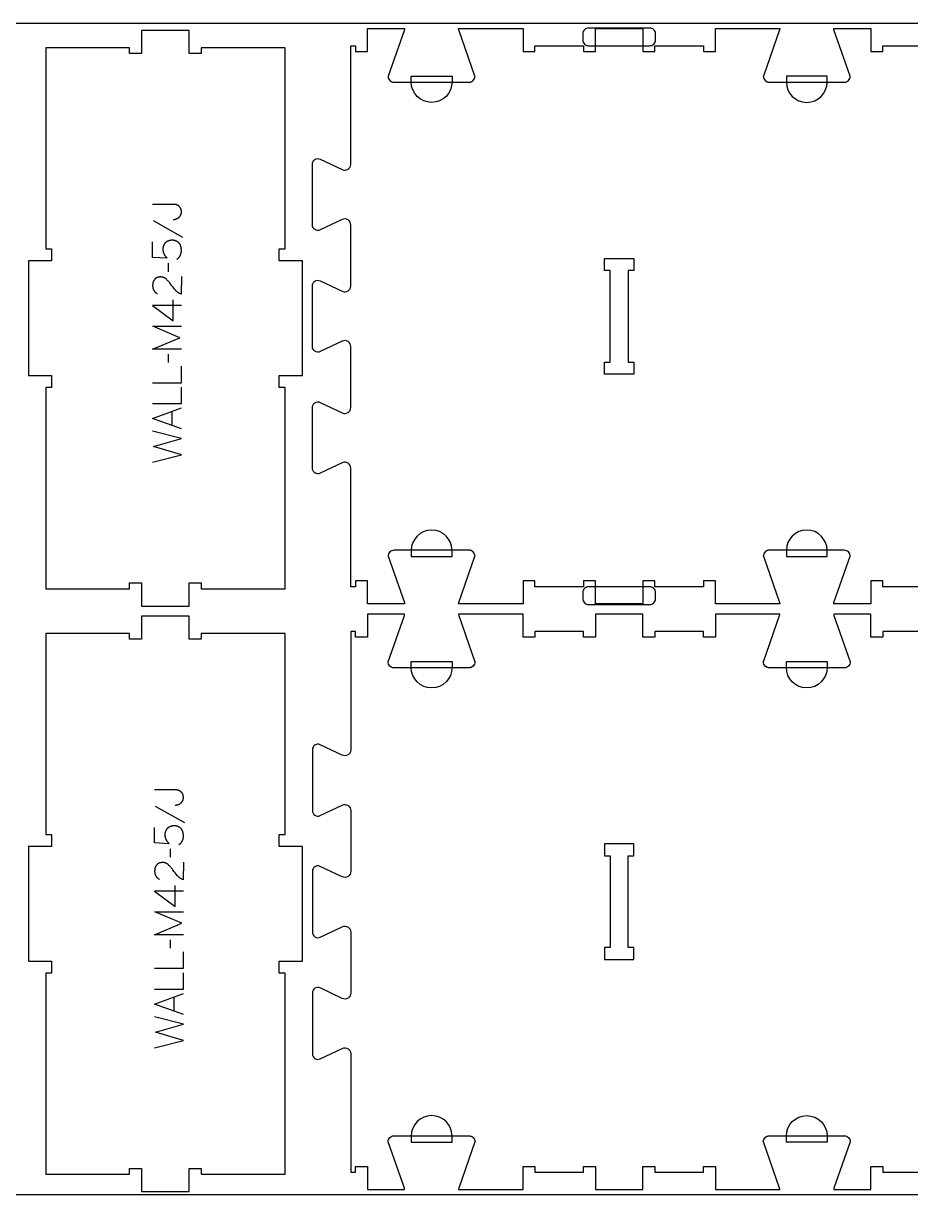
# Model space of a CAD drawing. Extents: x -7518 to -4335, y -27186 to -19593.
# Drawn here: x -6851 to -5926, y -22837 to -21617 of the extents above; entities that cross this region are included whole.
import ezdxf

# ---------------------------------------------------------------- set-up
doc = ezdxf.new("R2010")
doc.units = 0
for name, color, linetype in [('0_SHEET_SPRUCEPLY_2440X122', 1, 'CONTINUOUS'), ('1_ANYTOOL_1MMDEEP_LABELS_S', 2, 'CONTINUOUS'), ('3_ANYTOOL_CUTTHROUGH_INSID', 4, 'CONTINUOUS'), ('4_ANYTOOL_CUTTHROUGH_OUTSI', 5, 'CONTINUOUS'), ('5_ANYTOOL_HALF_MILL_9MM_IN', 3, 'CONTINUOUS')]:
    doc.layers.add(name, color=color, linetype=linetype)

msp = doc.modelspace()

# ---------------------------------------------------------------- linework, layer by layer
at = {"layer": '0_SHEET_SPRUCEPLY_2440X122'}
msp.add_lwpolyline([(-7146.3, -21616.7), (-7146.3, -22836.7), (-4706.3, -22836.7), (-4706.3, -21616.7)], close=True, dxfattribs=at)
at = {"layer": '1_ANYTOOL_1MMDEEP_LABELS_S'}
for points in [[(-6694.9, -21820.9), (-6694.7, -21820.9), (-6694.5, -21820.9), (-6694.2, -21820.9), (-6694, -21820.9), (-6693.8, -21820.9), (-6693.6, -21820.8), (-6693.4, -21820.8), (-6693.2, -21820.8), (-6693, -21820.7), (-6692.9, -21820.7), (-6692.7, -21820.7), (-6692.5, -21820.6), (-6692.3, -21820.6), (-6692.1, -21820.5), (-6691.9, -21820.4), (-6691.7, -21820.4), (-6691.5, -21820.3), (-6691.4, -21820.2), (-6691.2, -21820.1), (-6691, -21820.1), (-6690.8, -21820), (-6690.6, -21819.9), (-6690.5, -21819.8), (-6690.3, -21819.7), (-6690.1, -21819.6), (-6689.9, -21819.5), (-6689.8, -21819.3), (-6689.6, -21819.2), (-6689.4, -21819.1), (-6689.3, -21819), (-6689.1, -21818.8), (-6689, -21818.7), (-6688.8, -21818.6), (-6688.6, -21818.4), (-6688.5, -21818.3), (-6688.4, -21818.1), (-6688.2, -21818), (-6688.1, -21817.8), (-6688, -21817.7), (-6687.8, -21817.5), (-6687.7, -21817.4), (-6687.6, -21817.2), (-6687.5, -21817), (-6687.4, -21816.9), (-6687.3, -21816.7), (-6687.2, -21816.5), (-6687.1, -21816.3), (-6687, -21816.2), (-6686.9, -21816), (-6686.9, -21815.8), (-6686.8, -21815.6), (-6686.7, -21815.4), (-6686.7, -21815.2), (-6686.6, -21815), (-6686.6, -21814.8), (-6686.5, -21814.6), (-6686.5, -21814.4), (-6686.5, -21814.2), (-6686.4, -21814), (-6686.4, -21813.8), (-6686.4, -21813.6), (-6686.4, -21813.3), (-6686.4, -21813.1), (-6686.4, -21812.9), (-6686.4, -21812.7), (-6686.4, -21812.5), (-6686.4, -21812.3), (-6686.4, -21812.1), (-6686.4, -21811.9), (-6686.5, -21811.7), (-6686.5, -21811.5), (-6686.5, -21811.3), (-6686.6, -21811.1), (-6686.6, -21810.9), (-6686.7, -21810.7), (-6686.7, -21810.5), (-6686.8, -21810.3), (-6686.8, -21810.1), (-6686.9, -21810), (-6687, -21809.8), (-6687, -21809.6), (-6687.1, -21809.5), (-6687.2, -21809.3), (-6687.3, -21809.1), (-6687.4, -21809), (-6687.5, -21808.8), (-6687.6, -21808.6), (-6687.7, -21808.5), (-6687.8, -21808.3), (-6687.9, -21808.2), (-6688.1, -21808), (-6688.2, -21807.9), (-6688.3, -21807.7), (-6688.5, -21807.6), (-6688.6, -21807.5), (-6688.7, -21807.3), (-6688.9, -21807.2), (-6689, -21807.1), (-6689.2, -21806.9), (-6689.3, -21806.8), (-6689.5, -21806.7), (-6689.7, -21806.6), (-6689.8, -21806.5), (-6690, -21806.4), (-6690.1, -21806.3), (-6690.3, -21806.2), (-6690.5, -21806.1), (-6690.7, -21806), (-6690.8, -21805.9), (-6691, -21805.9), (-6691.2, -21805.8), (-6691.4, -21805.7), (-6691.5, -21805.7), (-6691.7, -21805.6), (-6691.9, -21805.5), (-6692.1, -21805.5), (-6692.3, -21805.4), (-6692.5, -21805.4), (-6692.7, -21805.4), (-6692.9, -21805.3), (-6693.1, -21805.3), (-6693.2, -21805.3), (-6693.5, -21805.2), (-6693.7, -21805.2), (-6693.9, -21805.2), (-6694.1, -21805.2), (-6694.3, -21805.2), (-6694.5, -21805.2), (-6716.4, -21805.2)], [(-6715.9, -21822), (-6685.1, -21839.2)], [(-6691.1, -21862.4), (-6690.8, -21862.2), (-6690.6, -21861.9), (-6690.3, -21861.7), (-6690, -21861.5), (-6689.8, -21861.3), (-6689.5, -21861), (-6689.3, -21860.8), (-6689.1, -21860.6), (-6688.8, -21860.3), (-6688.6, -21860.1), (-6688.4, -21859.8), (-6688.2, -21859.6), (-6688.1, -21859.3), (-6687.9, -21859), (-6687.7, -21858.7), (-6687.6, -21858.5), (-6687.4, -21858.2), (-6687.3, -21857.9), (-6687.2, -21857.6), (-6687.1, -21857.3), (-6686.9, -21857), (-6686.8, -21856.7), (-6686.8, -21856.4), (-6686.7, -21856.1), (-6686.6, -21855.8), (-6686.6, -21855.4), (-6686.5, -21855.1), (-6686.5, -21854.8), (-6686.4, -21854.4), (-6686.4, -21854.1), (-6686.4, -21853.8), (-6686.4, -21853.4), (-6686.4, -21853), (-6686.4, -21852.6), (-6686.4, -21852.2), (-6686.4, -21851.8), (-6686.5, -21851.4), (-6686.5, -21851), (-6686.6, -21850.6), (-6686.6, -21850.3), (-6686.7, -21849.9), (-6686.8, -21849.6), (-6686.9, -21849.2), (-6687, -21848.9), (-6687.1, -21848.5), (-6687.2, -21848.2), (-6687.3, -21847.9), (-6687.4, -21847.6), (-6687.5, -21847.4), (-6687.6, -21847.2), (-6687.6, -21847.1), (-6687.7, -21846.9), (-6687.8, -21846.8), (-6687.9, -21846.6), (-6688, -21846.5), (-6688.1, -21846.4), (-6688.2, -21846.2), (-6688.3, -21846.1), (-6688.4, -21845.9), (-6688.5, -21845.8), (-6688.6, -21845.7), (-6688.8, -21845.5), (-6688.9, -21845.4), (-6689, -21845.3), (-6689.2, -21845.2), (-6689.3, -21845), (-6689.4, -21844.9), (-6689.6, -21844.8), (-6689.7, -21844.7), (-6689.9, -21844.6), (-6690.1, -21844.4), (-6690.2, -21844.3), (-6690.4, -21844.2), (-6690.6, -21844.1), (-6690.7, -21844), (-6690.9, -21843.9), (-6691.3, -21843.7), (-6691.7, -21843.5), (-6691.9, -21843.4), (-6692.2, -21843.3), (-6692.4, -21843.2), (-6692.7, -21843.1), (-6692.9, -21843), (-6693.2, -21842.9), (-6693.4, -21842.9), (-6693.6, -21842.8), (-6693.9, -21842.7), (-6694.1, -21842.7), (-6694.4, -21842.7), (-6694.6, -21842.6), (-6694.8, -21842.6), (-6695.1, -21842.6), (-6695.3, -21842.6), (-6695.6, -21842.6), (-6695.8, -21842.6), (-6696.1, -21842.6), (-6696.3, -21842.6), (-6696.6, -21842.6), (-6696.9, -21842.6), (-6697.1, -21842.6), (-6697.4, -21842.7), (-6697.6, -21842.7), (-6697.9, -21842.8), (-6698.1, -21842.8), (-6698.3, -21842.8), (-6698.6, -21842.9), (-6698.8, -21843), (-6699, -21843), (-6699.3, -21843.1), (-6699.5, -21843.2), (-6699.7, -21843.2), (-6699.9, -21843.3), (-6700.2, -21843.4), (-6700.4, -21843.5), (-6700.6, -21843.6), (-6700.8, -21843.7), (-6701, -21843.8), (-6701.2, -21843.9), (-6701.4, -21844), (-6701.6, -21844.1), (-6701.8, -21844.3), (-6702, -21844.4), (-6702.2, -21844.5), (-6702.4, -21844.7), (-6702.6, -21844.8), (-6702.8, -21845), (-6702.9, -21845.1), (-6703.1, -21845.3), (-6703.3, -21845.4), (-6703.4, -21845.6), (-6703.6, -21845.8), (-6703.7, -21845.9), (-6703.9, -21846.1), (-6704, -21846.3), (-6704.2, -21846.5), (-6704.3, -21846.7), (-6704.4, -21846.9), (-6704.5, -21847.1), (-6704.6, -21847.3), (-6704.7, -21847.5), (-6704.8, -21847.7), (-6704.9, -21847.9), (-6705, -21848.1), (-6705.1, -21848.3), (-6705.2, -21848.6), (-6705.3, -21848.8), (-6705.3, -21849), (-6705.4, -21849.3), (-6705.4, -21849.5), (-6705.5, -21849.8), (-6705.5, -21850), (-6705.6, -21850.3), (-6705.6, -21850.5), (-6705.6, -21850.8), (-6705.6, -21851.1), (-6705.7, -21851.3), (-6705.7, -21851.6), (-6705.7, -21851.9), (-6705.7, -21852.3), (-6705.7, -21852.6), (-6705.6, -21852.9), (-6705.6, -21853.3), (-6705.6, -21853.6), (-6705.5, -21853.9), (-6705.5, -21854.3), (-6705.4, -21854.6), (-6705.3, -21854.9), (-6705.2, -21855.2), (-6705.1, -21855.5), (-6705, -21855.8), (-6704.9, -21856.1), (-6704.8, -21856.4), (-6704.7, -21856.6), (-6704.5, -21856.9), (-6704.4, -21857.2), (-6704.2, -21857.5), (-6704.1, -21857.7), (-6703.9, -21858), (-6703.7, -21858.3), (-6703.6, -21858.5), (-6703.4, -21858.8), (-6703.2, -21859.1), (-6703, -21859.3), (-6702.8, -21859.6), (-6702.5, -21859.9), (-6702.3, -21860.1), (-6701.8, -21860.6), (-6701.3, -21861.2), (-6716.4, -21860.4), (-6716.4, -21844.2)], [(-6700.3, -21866.6), (-6700.2, -21875.4)], [(-6686.4, -21880.4), (-6686.5, -21898.7), (-6686.9, -21898.5), (-6687.1, -21898.4), (-6687.4, -21898.4), (-6687.6, -21898.3), (-6687.8, -21898.2), (-6688, -21898.1), (-6688.2, -21898), (-6688.4, -21897.9), (-6688.7, -21897.8), (-6688.9, -21897.7), (-6689.1, -21897.6), (-6689.3, -21897.5), (-6689.5, -21897.3), (-6689.7, -21897.2), (-6689.8, -21897.1), (-6690, -21897), (-6690.2, -21896.8), (-6690.4, -21896.7), (-6690.6, -21896.6), (-6690.8, -21896.4), (-6691, -21896.3), (-6691.1, -21896.1), (-6691.3, -21896), (-6691.5, -21895.8), (-6691.7, -21895.6), (-6691.8, -21895.5), (-6692, -21895.3), (-6692.1, -21895.1), (-6692.3, -21895), (-6692.6, -21894.6), (-6693.8, -21893.1), (-6695, -21891.6), (-6696.2, -21890.1), (-6697.3, -21888.6), (-6697.9, -21887.9), (-6698.4, -21887.1), (-6699, -21886.4), (-6699.6, -21885.7), (-6700.2, -21885.1), (-6700.8, -21884.4), (-6701.4, -21883.8), (-6702, -21883.2), (-6702.2, -21883), (-6702.3, -21882.9), (-6702.5, -21882.8), (-6702.7, -21882.6), (-6702.8, -21882.5), (-6703, -21882.4), (-6703.2, -21882.3), (-6703.3, -21882.2), (-6703.5, -21882), (-6703.7, -21881.9), (-6703.9, -21881.8), (-6704.1, -21881.8), (-6704.2, -21881.7), (-6704.4, -21881.6), (-6704.6, -21881.5), (-6704.8, -21881.4), (-6705, -21881.3), (-6705.2, -21881.3), (-6705.4, -21881.2), (-6705.6, -21881.2), (-6705.8, -21881.1), (-6706, -21881.1), (-6706.2, -21881), (-6706.4, -21881), (-6706.6, -21880.9), (-6706.8, -21880.9), (-6707, -21880.9), (-6707.3, -21880.9), (-6707.5, -21880.9), (-6707.7, -21880.8), (-6707.9, -21880.8), (-6708.2, -21880.8), (-6708.4, -21880.8), (-6708.7, -21880.8), (-6708.9, -21880.9), (-6709.1, -21880.9), (-6709.4, -21880.9), (-6709.6, -21880.9), (-6709.8, -21881), (-6710, -21881), (-6710.3, -21881), (-6710.5, -21881.1), (-6710.7, -21881.1), (-6710.9, -21881.2), (-6711.1, -21881.2), (-6711.3, -21881.3), (-6711.5, -21881.4), (-6711.7, -21881.5), (-6711.9, -21881.5), (-6712.1, -21881.6), (-6712.3, -21881.7), (-6712.4, -21881.8), (-6712.6, -21881.9), (-6712.8, -21882), (-6712.9, -21882.1), (-6713.1, -21882.3), (-6713.3, -21882.4), (-6713.4, -21882.5), (-6713.6, -21882.6), (-6713.7, -21882.8), (-6713.9, -21882.9), (-6714, -21883.1), (-6714.2, -21883.2), (-6714.3, -21883.4), (-6714.4, -21883.5), (-6714.5, -21883.7), (-6714.7, -21883.8), (-6714.8, -21884), (-6714.9, -21884.2), (-6715, -21884.4), (-6715.1, -21884.5), (-6715.2, -21884.7), (-6715.3, -21884.9), (-6715.4, -21885.1), (-6715.5, -21885.3), (-6715.6, -21885.4), (-6715.6, -21885.6), (-6715.7, -21885.8), (-6715.8, -21886), (-6715.9, -21886.2), (-6715.9, -21886.4), (-6716, -21886.6), (-6716, -21886.8), (-6716.1, -21887), (-6716.1, -21887.3), (-6716.2, -21887.5), (-6716.2, -21887.7), (-6716.3, -21887.9), (-6716.3, -21888.1), (-6716.3, -21888.3), (-6716.3, -21888.6), (-6716.4, -21888.8), (-6716.4, -21889), (-6716.4, -21889.3), (-6716.4, -21889.7), (-6716.4, -21890.1), (-6716.4, -21890.5), (-6716.3, -21890.8), (-6716.3, -21891.2), (-6716.3, -21891.5), (-6716.2, -21891.8), (-6716.1, -21892.2), (-6716.1, -21892.5), (-6716, -21892.8), (-6715.9, -21893), (-6715.9, -21893.1), (-6715.8, -21893.3), (-6715.8, -21893.4), (-6715.7, -21893.6), (-6715.7, -21893.7), (-6715.6, -21893.9), (-6715.5, -21894), (-6715.5, -21894.1), (-6715.4, -21894.3), (-6715.3, -21894.4), (-6715.3, -21894.6), (-6715.2, -21894.7), (-6715.1, -21894.8), (-6715, -21895), (-6714.9, -21895.1), (-6714.9, -21895.2), (-6714.8, -21895.3), (-6714.7, -21895.5), (-6714.6, -21895.6), (-6714.5, -21895.7), (-6714.4, -21895.8), (-6714.3, -21896), (-6714.2, -21896.1), (-6714.1, -21896.2), (-6714, -21896.3), (-6713.9, -21896.4), (-6713.7, -21896.5), (-6713.6, -21896.6), (-6713.5, -21896.7), (-6713.4, -21896.8), (-6713.3, -21896.9), (-6713, -21897.2), (-6712.8, -21897.3), (-6712.5, -21897.5), (-6712.2, -21897.7), (-6711.9, -21897.9), (-6711.6, -21898.1), (-6711.3, -21898.2)], [(-6686.4, -21910.6), (-6716.4, -21910.5), (-6695, -21926.6)], [(-6695, -21926.6), (-6695, -21904.8)], [(-6686.4, -21956.1), (-6716.4, -21956.1), (-6688, -21944.1), (-6716.3, -21932.1), (-6686.4, -21932.1)], [(-6700.3, -21961.3), (-6700.2, -21970.1)], [(-6716.4, -21991), (-6686.4, -21991), (-6686.4, -21973.9)], [(-6716.4, -22012.8), (-6686.4, -22012.8), (-6686.4, -21995.7)], [(-6686.4, -22039.1), (-6716.4, -22028.2), (-6686.4, -22017.1)], [(-6695.9, -22035.6), (-6695.9, -22020.7)], [(-6716.4, -22073.8), (-6686.4, -22066.1), (-6715.5, -22057.6), (-6686.4, -22049.1), (-6716.4, -22041.6)], [(-6692.8, -22430.9), (-6692.5, -22430.9), (-6692.3, -22430.9), (-6692.1, -22430.9), (-6691.9, -22430.9), (-6691.7, -22430.9), (-6691.5, -22430.8), (-6691.3, -22430.8), (-6691.1, -22430.8), (-6690.9, -22430.7), (-6690.7, -22430.7), (-6690.5, -22430.7), (-6690.4, -22430.6), (-6690.2, -22430.6), (-6690, -22430.5), (-6689.8, -22430.4), (-6689.6, -22430.4), (-6689.4, -22430.3), (-6689.2, -22430.2), (-6689.1, -22430.1), (-6688.9, -22430.1), (-6688.7, -22430), (-6688.5, -22429.9), (-6688.3, -22429.8), (-6688.2, -22429.7), (-6688, -22429.6), (-6687.8, -22429.5), (-6687.7, -22429.3), (-6687.5, -22429.2), (-6687.3, -22429.1), (-6687.2, -22429), (-6687, -22428.8), (-6686.8, -22428.7), (-6686.7, -22428.6), (-6686.5, -22428.4), (-6686.4, -22428.3), (-6686.2, -22428.1), (-6686.1, -22428), (-6686, -22427.8), (-6685.8, -22427.7), (-6685.7, -22427.5), (-6685.6, -22427.4), (-6685.5, -22427.2), (-6685.4, -22427), (-6685.3, -22426.9), (-6685.2, -22426.7), (-6685.1, -22426.5), (-6685, -22426.3), (-6684.9, -22426.2), (-6684.8, -22426), (-6684.8, -22425.8), (-6684.7, -22425.6), (-6684.6, -22425.4), (-6684.6, -22425.2), (-6684.5, -22425), (-6684.5, -22424.8), (-6684.4, -22424.6), (-6684.4, -22424.4), (-6684.4, -22424.2), (-6684.3, -22424), (-6684.3, -22423.8), (-6684.3, -22423.6), (-6684.3, -22423.3), (-6684.3, -22423.1), (-6684.3, -22422.9), (-6684.3, -22422.7), (-6684.3, -22422.5), (-6684.3, -22422.3), (-6684.3, -22422.1), (-6684.3, -22421.9), (-6684.4, -22421.7), (-6684.4, -22421.5), (-6684.4, -22421.3), (-6684.5, -22421.1), (-6684.5, -22420.9), (-6684.5, -22420.7), (-6684.6, -22420.5), (-6684.7, -22420.3), (-6684.7, -22420.1), (-6684.8, -22420), (-6684.9, -22419.8), (-6684.9, -22419.6), (-6685, -22419.5), (-6685.1, -22419.3), (-6685.2, -22419.1), (-6685.3, -22419), (-6685.4, -22418.8), (-6685.5, -22418.6), (-6685.6, -22418.5), (-6685.7, -22418.3), (-6685.8, -22418.2), (-6685.9, -22418), (-6686.1, -22417.9), (-6686.2, -22417.7), (-6686.3, -22417.6), (-6686.5, -22417.5), (-6686.6, -22417.3), (-6686.8, -22417.2), (-6686.9, -22417.1), (-6687.1, -22416.9), (-6687.2, -22416.8), (-6687.4, -22416.7), (-6687.5, -22416.6), (-6687.7, -22416.5), (-6687.9, -22416.4), (-6688, -22416.3), (-6688.2, -22416.2), (-6688.4, -22416.1), (-6688.5, -22416), (-6688.7, -22415.9), (-6688.9, -22415.9), (-6689.1, -22415.8), (-6689.2, -22415.7), (-6689.4, -22415.7), (-6689.6, -22415.6), (-6689.8, -22415.5), (-6690, -22415.5), (-6690.2, -22415.4), (-6690.4, -22415.4), (-6690.5, -22415.4), (-6690.7, -22415.3), (-6690.9, -22415.3), (-6691.1, -22415.3), (-6691.3, -22415.2), (-6691.5, -22415.2), (-6691.7, -22415.2), (-6691.9, -22415.2), (-6692.2, -22415.2), (-6692.4, -22415.2), (-6714.3, -22415.2)], [(-6713.8, -22432), (-6683, -22449.2)], [(-6689, -22472.4), (-6688.7, -22472.2), (-6688.4, -22471.9), (-6688.2, -22471.7), (-6687.9, -22471.5), (-6687.7, -22471.3), (-6687.4, -22471), (-6687.2, -22470.8), (-6686.9, -22470.6), (-6686.7, -22470.3), (-6686.5, -22470.1), (-6686.3, -22469.8), (-6686.1, -22469.6), (-6685.9, -22469.3), (-6685.8, -22469), (-6685.6, -22468.7), (-6685.5, -22468.5), (-6685.3, -22468.2), (-6685.2, -22467.9), (-6685.1, -22467.6), (-6684.9, -22467.3), (-6684.8, -22467), (-6684.7, -22466.7), (-6684.6, -22466.4), (-6684.6, -22466.1), (-6684.5, -22465.8), (-6684.4, -22465.4), (-6684.4, -22465.1), (-6684.3, -22464.8), (-6684.3, -22464.4), (-6684.3, -22464.1), (-6684.3, -22463.8), (-6684.3, -22463.4), (-6684.3, -22463), (-6684.3, -22462.6), (-6684.3, -22462.2), (-6684.3, -22461.8), (-6684.4, -22461.4), (-6684.4, -22461), (-6684.5, -22460.6), (-6684.5, -22460.3), (-6684.6, -22459.9), (-6684.7, -22459.6), (-6684.8, -22459.2), (-6684.9, -22458.9), (-6685, -22458.5), (-6685.1, -22458.2), (-6685.2, -22457.9), (-6685.3, -22457.6), (-6685.4, -22457.4), (-6685.5, -22457.2), (-6685.5, -22457.1), (-6685.6, -22456.9), (-6685.7, -22456.8), (-6685.8, -22456.6), (-6685.9, -22456.5), (-6686, -22456.4), (-6686.1, -22456.2), (-6686.2, -22456.1), (-6686.3, -22455.9), (-6686.4, -22455.8), (-6686.5, -22455.7), (-6686.7, -22455.5), (-6686.8, -22455.4), (-6686.9, -22455.3), (-6687, -22455.2), (-6687.2, -22455), (-6687.3, -22454.9), (-6687.5, -22454.8), (-6687.6, -22454.7), (-6687.8, -22454.6), (-6687.9, -22454.4), (-6688.1, -22454.3), (-6688.3, -22454.2), (-6688.5, -22454.1), (-6688.6, -22454), (-6688.8, -22453.9), (-6689.2, -22453.7), (-6689.6, -22453.5), (-6689.8, -22453.4), (-6690.1, -22453.3), (-6690.3, -22453.2), (-6690.6, -22453.1), (-6690.8, -22453), (-6691, -22452.9), (-6691.3, -22452.9), (-6691.5, -22452.8), (-6691.8, -22452.7), (-6692, -22452.7), (-6692.3, -22452.7), (-6692.5, -22452.6), (-6692.7, -22452.6), (-6693, -22452.6), (-6693.2, -22452.6), (-6693.4, -22452.6), (-6693.7, -22452.6), (-6694, -22452.6), (-6694.2, -22452.6), (-6694.5, -22452.6), (-6694.7, -22452.6), (-6695, -22452.6), (-6695.2, -22452.7), (-6695.5, -22452.7), (-6695.7, -22452.8), (-6696, -22452.8), (-6696.2, -22452.8), (-6696.5, -22452.9), (-6696.7, -22453), (-6696.9, -22453), (-6697.2, -22453.1), (-6697.4, -22453.2), (-6697.6, -22453.2), (-6697.8, -22453.3), (-6698, -22453.4), (-6698.3, -22453.5), (-6698.5, -22453.6), (-6698.7, -22453.7), (-6698.9, -22453.8), (-6699.1, -22453.9), (-6699.3, -22454), (-6699.5, -22454.1), (-6699.7, -22454.3), (-6699.9, -22454.4), (-6700.1, -22454.5), (-6700.3, -22454.7), (-6700.5, -22454.8), (-6700.6, -22455), (-6700.8, -22455.1), (-6701, -22455.3), (-6701.2, -22455.4), (-6701.3, -22455.6), (-6701.5, -22455.8), (-6701.6, -22455.9), (-6701.8, -22456.1), (-6701.9, -22456.3), (-6702, -22456.5), (-6702.2, -22456.7), (-6702.3, -22456.9), (-6702.4, -22457.1), (-6702.5, -22457.3), (-6702.6, -22457.5), (-6702.7, -22457.7), (-6702.8, -22457.9), (-6702.9, -22458.1), (-6703, -22458.3), (-6703.1, -22458.6), (-6703.1, -22458.8), (-6703.2, -22459), (-6703.3, -22459.3), (-6703.3, -22459.5), (-6703.4, -22459.8), (-6703.4, -22460), (-6703.5, -22460.3), (-6703.5, -22460.5), (-6703.5, -22460.8), (-6703.5, -22461.1), (-6703.5, -22461.3), (-6703.6, -22461.6), (-6703.6, -22461.9), (-6703.5, -22462.3), (-6703.5, -22462.6), (-6703.5, -22462.9), (-6703.5, -22463.3), (-6703.4, -22463.6), (-6703.4, -22463.9), (-6703.3, -22464.3), (-6703.3, -22464.6), (-6703.2, -22464.9), (-6703.1, -22465.2), (-6703, -22465.5), (-6702.9, -22465.8), (-6702.8, -22466.1), (-6702.7, -22466.4), (-6702.6, -22466.6), (-6702.4, -22466.9), (-6702.3, -22467.2), (-6702.1, -22467.5), (-6702, -22467.7), (-6701.8, -22468), (-6701.6, -22468.3), (-6701.4, -22468.5), (-6701.2, -22468.8), (-6701.1, -22469.1), (-6700.8, -22469.3), (-6700.6, -22469.6), (-6700.4, -22469.9), (-6700.2, -22470.1), (-6699.7, -22470.6), (-6699.2, -22471.2), (-6714.3, -22470.4), (-6714.3, -22454.2)], [(-6698.2, -22476.6), (-6698.1, -22485.4)], [(-6684.3, -22490.4), (-6684.4, -22508.7), (-6684.8, -22508.5), (-6685, -22508.4), (-6685.3, -22508.4), (-6685.5, -22508.3), (-6685.7, -22508.2), (-6685.9, -22508.1), (-6686.1, -22508), (-6686.3, -22507.9), (-6686.5, -22507.8), (-6686.7, -22507.7), (-6686.9, -22507.6), (-6687.1, -22507.5), (-6687.3, -22507.3), (-6687.5, -22507.2), (-6687.7, -22507.1), (-6687.9, -22507), (-6688.1, -22506.8), (-6688.3, -22506.7), (-6688.5, -22506.6), (-6688.7, -22506.4), (-6688.8, -22506.3), (-6689, -22506.1), (-6689.2, -22506), (-6689.4, -22505.8), (-6689.5, -22505.6), (-6689.7, -22505.5), (-6689.9, -22505.3), (-6690, -22505.1), (-6690.2, -22505), (-6690.5, -22504.6), (-6691.7, -22503.1), (-6692.9, -22501.6), (-6694.1, -22500.1), (-6695.2, -22498.6), (-6695.8, -22497.9), (-6696.3, -22497.1), (-6696.9, -22496.4), (-6697.5, -22495.7), (-6698.1, -22495.1), (-6698.7, -22494.4), (-6699.3, -22493.8), (-6699.9, -22493.2), (-6700.1, -22493), (-6700.2, -22492.9), (-6700.4, -22492.8), (-6700.5, -22492.6), (-6700.7, -22492.5), (-6700.9, -22492.4), (-6701.1, -22492.3), (-6701.2, -22492.2), (-6701.4, -22492), (-6701.6, -22491.9), (-6701.8, -22491.8), (-6701.9, -22491.8), (-6702.1, -22491.7), (-6702.3, -22491.6), (-6702.5, -22491.5), (-6702.7, -22491.4), (-6702.9, -22491.3), (-6703.1, -22491.3), (-6703.3, -22491.2), (-6703.5, -22491.2), (-6703.7, -22491.1), (-6703.9, -22491.1), (-6704.1, -22491), (-6704.3, -22491), (-6704.5, -22490.9), (-6704.7, -22490.9), (-6704.9, -22490.9), (-6705.1, -22490.9), (-6705.4, -22490.9), (-6705.6, -22490.8), (-6705.8, -22490.8), (-6706, -22490.8), (-6706.3, -22490.8), (-6706.5, -22490.8), (-6706.8, -22490.9), (-6707, -22490.9), (-6707.3, -22490.9), (-6707.5, -22490.9), (-6707.7, -22491), (-6707.9, -22491), (-6708.2, -22491), (-6708.4, -22491.1), (-6708.6, -22491.1), (-6708.8, -22491.2), (-6709, -22491.2), (-6709.2, -22491.3), (-6709.4, -22491.4), (-6709.6, -22491.5), (-6709.8, -22491.5), (-6710, -22491.6), (-6710.1, -22491.7), (-6710.3, -22491.8), (-6710.5, -22491.9), (-6710.7, -22492), (-6710.8, -22492.1), (-6711, -22492.3), (-6711.2, -22492.4), (-6711.3, -22492.5), (-6711.5, -22492.6), (-6711.6, -22492.8), (-6711.8, -22492.9), (-6711.9, -22493.1), (-6712, -22493.2), (-6712.2, -22493.4), (-6712.3, -22493.5), (-6712.4, -22493.7), (-6712.5, -22493.8), (-6712.7, -22494), (-6712.8, -22494.2), (-6712.9, -22494.4), (-6713, -22494.5), (-6713.1, -22494.7), (-6713.2, -22494.9), (-6713.3, -22495.1), (-6713.4, -22495.3), (-6713.4, -22495.4), (-6713.5, -22495.6), (-6713.6, -22495.8), (-6713.7, -22496), (-6713.7, -22496.2), (-6713.8, -22496.4), (-6713.9, -22496.6), (-6713.9, -22496.8), (-6714, -22497), (-6714, -22497.3), (-6714.1, -22497.5), (-6714.1, -22497.7), (-6714.1, -22497.9), (-6714.2, -22498.1), (-6714.2, -22498.3), (-6714.2, -22498.6), (-6714.2, -22498.8), (-6714.2, -22499), (-6714.3, -22499.3), (-6714.3, -22499.7), (-6714.3, -22500.1), (-6714.2, -22500.5), (-6714.2, -22500.8), (-6714.2, -22501.2), (-6714.1, -22501.5), (-6714.1, -22501.8), (-6714, -22502.2), (-6713.9, -22502.5), (-6713.9, -22502.8), (-6713.8, -22503), (-6713.8, -22503.1), (-6713.7, -22503.3), (-6713.7, -22503.4), (-6713.6, -22503.6), (-6713.6, -22503.7), (-6713.5, -22503.9), (-6713.4, -22504), (-6713.4, -22504.1), (-6713.3, -22504.3), (-6713.2, -22504.4), (-6713.1, -22504.6), (-6713.1, -22504.7), (-6713, -22504.8), (-6712.9, -22505), (-6712.8, -22505.1), (-6712.7, -22505.2), (-6712.7, -22505.3), (-6712.6, -22505.5), (-6712.5, -22505.6), (-6712.4, -22505.7), (-6712.3, -22505.8), (-6712.2, -22506), (-6712.1, -22506.1), (-6712, -22506.2), (-6711.9, -22506.3), (-6711.7, -22506.4), (-6711.6, -22506.5), (-6711.5, -22506.6), (-6711.4, -22506.7), (-6711.3, -22506.8), (-6711.2, -22506.9), (-6710.9, -22507.2), (-6710.6, -22507.3), (-6710.4, -22507.5), (-6710.1, -22507.7), (-6709.8, -22507.9), (-6709.5, -22508.1), (-6709.2, -22508.2)], [(-6684.3, -22520.6), (-6714.3, -22520.5), (-6692.9, -22536.6)], [(-6692.9, -22536.6), (-6692.9, -22514.8)], [(-6684.3, -22566.1), (-6714.3, -22566.1), (-6685.9, -22554.1), (-6714.1, -22542.1), (-6684.3, -22542.1)], [(-6698.2, -22571.3), (-6698.1, -22580.1)], [(-6714.3, -22601), (-6684.3, -22601), (-6684.3, -22583.9)], [(-6714.3, -22622.8), (-6684.3, -22622.8), (-6684.3, -22605.7)], [(-6684.3, -22649.1), (-6714.3, -22638.2), (-6684.3, -22627.1)], [(-6693.8, -22645.6), (-6693.8, -22630.7)], [(-6714.3, -22683.8), (-6684.3, -22676.1), (-6713.4, -22667.6), (-6684.3, -22659.1), (-6714.3, -22651.6)]]:
    msp.add_lwpolyline(points, dxfattribs=at)
at = {"layer": '3_ANYTOOL_CUTTHROUGH_INSID', "color": 4}
for points in [[(-6245.1, -21861.5), (-6214.8, -21861.5), (-6214.8, -21874), (-6220.8, -21874), (-6220.8, -21969.5), (-6214.8, -21969.5), (-6214.8, -21982), (-6245.3, -21982), (-6245.3, -21969.5), (-6239.3, -21969.5), (-6239.3, -21874), (-6245.3, -21874), (-6245.3, -21861.5)], [(-6245.1, -22592), (-6214.8, -22592), (-6214.8, -22579.5), (-6220.8, -22579.5), (-6220.8, -22484), (-6214.8, -22484), (-6214.8, -22471.5), (-6245.3, -22471.5), (-6245.3, -22484), (-6239.3, -22484), (-6239.3, -22579.5), (-6245.3, -22579.5), (-6245.3, -22592)]]:
    msp.add_lwpolyline(points, close=True, dxfattribs=at)
at = {"layer": '4_ANYTOOL_CUTTHROUGH_OUTSI', "color": 5}
for points in [[(-6578.3, -21851.6), (-6578.3, -21642.1), (-6665.8, -21642.1), (-6665.8, -21648.1), (-6678.3, -21648.1), (-6678.3, -21624.1), (-6727.8, -21624.1), (-6727.8, -21648.1), (-6740.3, -21648.1), (-6740.3, -21642.1), (-6827.8, -21642.1), (-6827.8, -21851.6), (-6821.8, -21851.6), (-6821.8, -21864.1), (-6845.8, -21864.1), (-6845.8, -21983.6), (-6821.8, -21983.6), (-6821.8, -21996.1), (-6827.8, -21996.1), (-6827.8, -22205.6), (-6740.3, -22205.6), (-6740.3, -22199.6), (-6727.8, -22199.6), (-6727.8, -22223.6), (-6678.3, -22223.6), (-6678.3, -22199.6), (-6665.8, -22199.6), (-6665.8, -22205.6), (-6578.3, -22205.6), (-6578.3, -21996.1), (-6584.3, -21996.1), (-6584.3, -21983.6), (-6560.3, -21983.6), (-6560.3, -21864.1), (-6584.3, -21864.1), (-6584.3, -21851.6)], [(-6578.3, -22461.6), (-6578.3, -22252.1), (-6665.8, -22252.1), (-6665.8, -22258.1), (-6678.3, -22258.1), (-6678.3, -22234.1), (-6727.8, -22234.1), (-6727.8, -22258.1), (-6740.3, -22258.1), (-6740.3, -22252.1), (-6827.8, -22252.1), (-6827.8, -22461.6), (-6821.8, -22461.6), (-6821.8, -22474.1), (-6845.8, -22474.1), (-6845.8, -22593.6), (-6821.8, -22593.6), (-6821.8, -22606.1), (-6827.8, -22606.1), (-6827.8, -22815.6), (-6740.3, -22815.6), (-6740.3, -22809.6), (-6727.8, -22809.6), (-6727.8, -22833.6), (-6678.3, -22833.6), (-6678.3, -22809.6), (-6665.8, -22809.6), (-6665.8, -22815.6), (-6578.3, -22815.6), (-6578.3, -22606.1), (-6584.3, -22606.1), (-6584.3, -22593.6), (-6560.3, -22593.6), (-6560.3, -22474.1), (-6584.3, -22474.1), (-6584.3, -22461.6)]]:
    msp.add_lwpolyline(points, close=True, dxfattribs=at)
for points in [[(-5904.8, -22203.5), (-5955.3, -22203.5), (-5955.3, -22197.5), (-5967.8, -22197.5), (-5967.8, -22221.5), (-6006.4, -22221.5), (-6006.4, -22221.5, -0.061485), (-6006.2, -22220.1), (-5989.3, -22171.8), (-5989.3, -22171.8), (-5989.3, -22171.7), (-5989.3, -22171.7, 0.414214), (-5995.5, -22165.5), (-6073.5, -22165.5), (-6073.7, -22165.5), (-6073.8, -22165.5), (-6074, -22165.5), (-6074.1, -22165.5), (-6074.3, -22165.5), (-6074.4, -22165.5), (-6074.6, -22165.6), (-6074.7, -22165.6), (-6074.9, -22165.6), (-6075, -22165.6), (-6075.2, -22165.7), (-6075.3, -22165.7), (-6075.5, -22165.8), (-6075.6, -22165.8), (-6075.8, -22165.9), (-6075.9, -22165.9), (-6076, -22166), (-6076.2, -22166.1), (-6076.3, -22166.1), (-6076.5, -22166.2), (-6076.6, -22166.3), (-6076.7, -22166.4), (-6076.9, -22166.4), (-6077, -22166.5), (-6077.1, -22166.6), (-6077.2, -22166.7), (-6077.4, -22166.8), (-6077.5, -22166.9), (-6077.6, -22167), (-6077.7, -22167.1), (-6077.8, -22167.2), (-6077.9, -22167.3, 0.198912), (-6079.8, -22171.7), (-6079.8, -22171.8), (-6079.7, -22171.8), (-6062.8, -22220.1), (-6062.8, -22220.1, -0.061485), (-6062.6, -22221.5), (-6080.1, -22221.5), (-6129.8, -22221.5), (-6129.8, -22197.5), (-6142.3, -22197.5), (-6142.3, -22203.5), (-6192.8, -22203.5), (-6192.8, -22197.5), (-6205.3, -22197.5), (-6205.3, -22221.5), (-6254.8, -22221.5), (-6254.8, -22197.5), (-6267.3, -22197.5), (-6267.3, -22203.5), (-6317.8, -22203.5), (-6317.8, -22197.5), (-6330.3, -22197.5), (-6330.3, -22221.5), (-6380.1, -22221.5), (-6397.5, -22221.5), (-6397.5, -22221.5, -0.061485), (-6397.3, -22220.1), (-6380.4, -22171.8), (-6380.3, -22171.8), (-6380.3, -22171.7), (-6380.3, -22171.7, 0.198912), (-6382.2, -22167.3), (-6382.3, -22167.2), (-6382.4, -22167.1), (-6382.5, -22167), (-6382.6, -22166.9), (-6382.7, -22166.8), (-6382.9, -22166.7), (-6383, -22166.6), (-6383.1, -22166.5), (-6383.2, -22166.4), (-6383.4, -22166.4), (-6383.5, -22166.3), (-6383.6, -22166.2), (-6383.8, -22166.1), (-6383.9, -22166.1), (-6384.1, -22166), (-6384.2, -22165.9), (-6384.3, -22165.9), (-6384.5, -22165.8), (-6384.6, -22165.8), (-6384.8, -22165.7), (-6384.9, -22165.7), (-6385.1, -22165.6), (-6385.2, -22165.6), (-6385.4, -22165.6), (-6385.5, -22165.6), (-6385.7, -22165.5), (-6385.8, -22165.5), (-6386, -22165.5), (-6386.1, -22165.5), (-6386.3, -22165.5), (-6386.4, -22165.5), (-6386.6, -22165.5), (-6464.6, -22165.5, 0.414214), (-6470.8, -22171.7), (-6470.8, -22171.8), (-6470.8, -22171.8), (-6453.9, -22220.1), (-6453.9, -22220.1, -0.061485), (-6453.7, -22221.5), (-6492.3, -22221.5), (-6492.3, -22197.5), (-6504.8, -22197.5), (-6504.8, -22203.5), (-6509.8, -22203.5), (-6509.8, -22080.1), (-6509.8, -22080.1, 0.551268), (-6518.7, -22074.4), (-6541.6, -22085.3, -0.551268), (-6549.8, -22080.1), (-6549.8, -22016.7, -0.551268), (-6541.6, -22011.5), (-6518.7, -22022.4, 0.551268), (-6509.8, -22016.8), (-6509.8, -21953.4, 0.551268), (-6518.7, -21947.7), (-6541.6, -21958.6, -0.551268), (-6549.8, -21953.4), (-6549.8, -21890, -0.551268), (-6541.6, -21884.8), (-6518.7, -21895.7, 0.551268), (-6509.8, -21890.1), (-6509.8, -21826.7, 0.551268), (-6518.7, -21821), (-6541.6, -21831.9, -0.551268), (-6549.8, -21826.7), (-6549.8, -21763.3, -0.551268), (-6541.6, -21758.1), (-6518.7, -21769, 0.551268), (-6509.8, -21763.4), (-6509.8, -21640), (-6504.8, -21640), (-6504.8, -21646), (-6492.3, -21646), (-6492.3, -21622), (-6453.7, -21622), (-6453.7, -21622, -0.061485), (-6453.9, -21623.4), (-6470.8, -21671.6), (-6470.8, -21671.7), (-6470.8, -21671.7), (-6470.8, -21671.7, 0.414214), (-6464.6, -21678), (-6386.6, -21678), (-6386.4, -21678), (-6386.3, -21678), (-6386.1, -21677.9), (-6386, -21677.9), (-6385.8, -21677.9), (-6385.7, -21677.9), (-6385.5, -21677.9), (-6385.4, -21677.8), (-6385.2, -21677.8), (-6385.1, -21677.8), (-6384.9, -21677.7), (-6384.8, -21677.7), (-6384.6, -21677.7), (-6384.5, -21677.6), (-6384.3, -21677.5), (-6384.2, -21677.5), (-6384.1, -21677.4), (-6383.9, -21677.4), (-6383.8, -21677.3), (-6383.6, -21677.2), (-6383.5, -21677.1), (-6383.4, -21677.1), (-6383.2, -21677), (-6383.1, -21676.9), (-6383, -21676.8), (-6382.9, -21676.7), (-6382.7, -21676.6), (-6382.6, -21676.5), (-6382.5, -21676.4), (-6382.4, -21676.3), (-6382.3, -21676.2), (-6382.2, -21676.1, 0.198912), (-6380.3, -21671.7), (-6380.3, -21671.7), (-6380.4, -21671.6), (-6397.3, -21623.4), (-6397.3, -21623.4, -0.061485), (-6397.5, -21622), (-6330.3, -21622), (-6330.3, -21646), (-6317.8, -21646), (-6317.8, -21640), (-6267.3, -21640), (-6267.3, -21646), (-6254.8, -21646), (-6254.8, -21622), (-6205.3, -21622), (-6205.3, -21646), (-6192.8, -21646), (-6192.8, -21640), (-6142.3, -21640), (-6142.3, -21646), (-6129.8, -21646), (-6129.8, -21622), (-6062.6, -21622), (-6062.6, -21622, -0.061485), (-6062.8, -21623.4), (-6079.7, -21671.6), (-6079.8, -21671.7), (-6079.8, -21671.7), (-6079.8, -21671.7, 0.198912), (-6077.9, -21676.1), (-6077.8, -21676.2), (-6077.7, -21676.3), (-6077.6, -21676.4), (-6077.5, -21676.5), (-6077.4, -21676.6), (-6077.2, -21676.7), (-6077.1, -21676.8), (-6077, -21676.9), (-6076.9, -21677), (-6076.7, -21677.1), (-6076.6, -21677.1), (-6076.5, -21677.2), (-6076.3, -21677.3), (-6076.2, -21677.4), (-6076, -21677.4), (-6075.9, -21677.5), (-6075.8, -21677.5), (-6075.6, -21677.6), (-6075.5, -21677.7), (-6075.3, -21677.7), (-6075.2, -21677.7), (-6075, -21677.8), (-6074.9, -21677.8), (-6074.7, -21677.8), (-6074.6, -21677.9), (-6074.4, -21677.9), (-6074.3, -21677.9), (-6074.1, -21677.9), (-6074, -21677.9), (-6073.8, -21678), (-6073.7, -21678), (-6073.5, -21678), (-5995.5, -21678, 0.414214), (-5989.3, -21671.7), (-5989.3, -21671.7), (-5989.3, -21671.6), (-6006.2, -21623.4), (-6006.2, -21623.4, -0.061485), (-6006.4, -21622), (-5967.8, -21622), (-5967.8, -21646), (-5955.3, -21646), (-5955.3, -21640), (-5904.8, -21640)], [(-5904.8, -22250), (-5955.3, -22250), (-5955.3, -22256), (-5967.8, -22256), (-5967.8, -22232), (-6006.4, -22232), (-6006.4, -22232, 0.061485), (-6006.2, -22233.4), (-5989.3, -22281.6), (-5989.3, -22281.7), (-5989.3, -22281.7), (-5989.3, -22281.7, -0.414214), (-5995.5, -22288), (-6073.5, -22288), (-6073.7, -22288), (-6073.8, -22288), (-6074, -22287.9), (-6074.1, -22287.9), (-6074.3, -22287.9), (-6074.4, -22287.9), (-6074.6, -22287.9), (-6074.7, -22287.8), (-6074.9, -22287.8), (-6075, -22287.8), (-6075.2, -22287.7), (-6075.3, -22287.7), (-6075.5, -22287.7), (-6075.6, -22287.6), (-6075.8, -22287.5), (-6075.9, -22287.5), (-6076, -22287.4), (-6076.2, -22287.4), (-6076.3, -22287.3), (-6076.5, -22287.2), (-6076.6, -22287.1), (-6076.7, -22287.1), (-6076.9, -22287), (-6077, -22286.9), (-6077.1, -22286.8), (-6077.2, -22286.7), (-6077.4, -22286.6), (-6077.5, -22286.5), (-6077.6, -22286.4), (-6077.7, -22286.3), (-6077.8, -22286.2), (-6077.9, -22286.1, -0.198912), (-6079.8, -22281.7), (-6079.8, -22281.7), (-6079.7, -22281.6), (-6062.8, -22233.4), (-6062.8, -22233.4, 0.061485), (-6062.6, -22232), (-6080.1, -22232), (-6129.8, -22232), (-6129.8, -22256), (-6142.3, -22256), (-6142.3, -22250), (-6192.8, -22250), (-6192.8, -22256), (-6205.3, -22256), (-6205.3, -22232), (-6254.8, -22232), (-6254.8, -22256), (-6267.3, -22256), (-6267.3, -22250), (-6317.8, -22250), (-6317.8, -22256), (-6330.3, -22256), (-6330.3, -22232), (-6380.1, -22232), (-6380.1, -22232), (-6397.5, -22232, 0.061485), (-6397.3, -22233.4), (-6380.4, -22281.6), (-6380.3, -22281.7), (-6380.3, -22281.7), (-6380.3, -22281.7, -0.198912), (-6382.2, -22286.1), (-6382.3, -22286.2), (-6382.4, -22286.3), (-6382.5, -22286.4), (-6382.6, -22286.5), (-6382.7, -22286.6), (-6382.9, -22286.7), (-6383, -22286.8), (-6383.1, -22286.9), (-6383.2, -22287), (-6383.4, -22287.1), (-6383.5, -22287.1), (-6383.6, -22287.2), (-6383.8, -22287.3), (-6383.9, -22287.4), (-6384.1, -22287.4), (-6384.2, -22287.5), (-6384.3, -22287.5), (-6384.5, -22287.6), (-6384.6, -22287.7), (-6384.8, -22287.7), (-6384.9, -22287.7), (-6385.1, -22287.8), (-6385.2, -22287.8), (-6385.4, -22287.8), (-6385.5, -22287.9), (-6385.7, -22287.9), (-6385.8, -22287.9), (-6386, -22287.9), (-6386.1, -22287.9), (-6386.3, -22288), (-6386.4, -22288), (-6386.6, -22288), (-6464.6, -22288, -0.414214), (-6470.8, -22281.7), (-6470.8, -22281.7), (-6470.8, -22281.6), (-6453.9, -22233.4), (-6453.9, -22233.4, 0.061485), (-6453.7, -22232), (-6492.3, -22232), (-6492.3, -22256), (-6504.8, -22256), (-6504.8, -22250), (-6509.8, -22250), (-6509.8, -22373.4), (-6509.8, -22373.4, -0.551268), (-6518.7, -22379), (-6541.6, -22368.1, 0.551268), (-6549.8, -22373.3), (-6549.8, -22436.7, 0.551268), (-6541.6, -22441.9), (-6518.7, -22431, -0.551268), (-6509.8, -22436.7), (-6509.8, -22500.1, -0.551268), (-6518.7, -22505.7), (-6541.6, -22494.8, 0.551268), (-6549.8, -22500), (-6549.8, -22563.4, 0.551268), (-6541.6, -22568.6), (-6518.7, -22557.7, -0.551268), (-6509.8, -22563.4), (-6509.8, -22626.8, -0.551268), (-6518.7, -22632.4), (-6541.6, -22621.5, 0.551268), (-6549.8, -22626.7), (-6549.8, -22690.1, 0.551268), (-6541.6, -22695.3), (-6518.7, -22684.4, -0.551268), (-6509.8, -22690.1), (-6509.8, -22813.5), (-6504.8, -22813.5), (-6504.8, -22807.5), (-6492.3, -22807.5), (-6492.3, -22831.5), (-6453.7, -22831.5), (-6453.7, -22831.5, 0.061485), (-6453.9, -22830.1), (-6470.8, -22781.8), (-6470.8, -22781.8), (-6470.8, -22781.7), (-6470.8, -22781.7, -0.414214), (-6464.6, -22775.5), (-6386.6, -22775.5), (-6386.4, -22775.5), (-6386.3, -22775.5), (-6386.1, -22775.5), (-6386, -22775.5), (-6385.8, -22775.5), (-6385.7, -22775.5), (-6385.5, -22775.6), (-6385.4, -22775.6), (-6385.2, -22775.6), (-6385.1, -22775.7), (-6384.9, -22775.7), (-6384.8, -22775.7), (-6384.6, -22775.8), (-6384.5, -22775.8), (-6384.3, -22775.9), (-6384.2, -22775.9), (-6384.1, -22776), (-6383.9, -22776.1), (-6383.8, -22776.1), (-6383.6, -22776.2), (-6383.5, -22776.3), (-6383.4, -22776.4), (-6383.2, -22776.4), (-6383.1, -22776.5), (-6383, -22776.6), (-6382.9, -22776.7), (-6382.7, -22776.8), (-6382.6, -22776.9), (-6382.5, -22777), (-6382.4, -22777.1), (-6382.3, -22777.2), (-6382.2, -22777.3, -0.198912), (-6380.3, -22781.7), (-6380.3, -22781.8), (-6380.4, -22781.8), (-6397.3, -22830.1), (-6397.3, -22830.1, 0.061485), (-6397.5, -22831.5), (-6330.3, -22831.5), (-6330.3, -22807.5), (-6317.8, -22807.5), (-6317.8, -22813.5), (-6267.3, -22813.5), (-6267.3, -22807.5), (-6254.8, -22807.5), (-6254.8, -22831.5), (-6205.3, -22831.5), (-6205.3, -22807.5), (-6192.8, -22807.5), (-6192.8, -22813.5), (-6142.3, -22813.5), (-6142.3, -22807.5), (-6129.8, -22807.5), (-6129.8, -22831.5), (-6080.1, -22831.5), (-6062.6, -22831.5), (-6062.6, -22831.5, 0.061485), (-6062.8, -22830.1), (-6079.7, -22781.8), (-6079.8, -22781.8), (-6079.8, -22781.7), (-6079.8, -22781.7, -0.198912), (-6077.9, -22777.3), (-6077.8, -22777.2), (-6077.7, -22777.1), (-6077.6, -22777), (-6077.5, -22776.9), (-6077.4, -22776.8), (-6077.2, -22776.7), (-6077.1, -22776.6), (-6077, -22776.5), (-6076.9, -22776.4), (-6076.7, -22776.4), (-6076.6, -22776.3), (-6076.5, -22776.2), (-6076.3, -22776.1), (-6076.2, -22776.1), (-6076, -22776), (-6075.9, -22775.9), (-6075.8, -22775.9), (-6075.6, -22775.8), (-6075.5, -22775.8), (-6075.3, -22775.7), (-6075.2, -22775.7), (-6075, -22775.7), (-6074.9, -22775.6), (-6074.7, -22775.6), (-6074.6, -22775.6), (-6074.4, -22775.5), (-6074.3, -22775.5), (-6074.1, -22775.5), (-6074, -22775.5), (-6073.8, -22775.5), (-6073.7, -22775.5), (-6073.5, -22775.5), (-5995.5, -22775.5, -0.414214), (-5989.3, -22781.7), (-5989.3, -22781.8), (-5989.3, -22781.8), (-6006.2, -22830.1), (-6006.2, -22830.1, 0.061485), (-6006.4, -22831.5), (-5967.8, -22831.5), (-5967.8, -22807.5), (-5955.3, -22807.5), (-5955.3, -22813.5), (-5904.8, -22813.5)]]:
    msp.add_lwpolyline(points, format="xyb", dxfattribs=at)
at = {"layer": '5_ANYTOOL_HALF_MILL_9MM_IN', "color": 3}
for points in [[(-6261.9, -21621.5, 0.414214), (-6267.9, -21627.5), (-6267.9, -21634, 0.414214), (-6261.9, -21640), (-6198.2, -21640, 0.414214), (-6192.2, -21634), (-6192.2, -21627.5, 0.414214), (-6198.2, -21621.5)], [(-6404.3, -21677.7, -1), (-6446.8, -21677.7), (-6446.8, -21677.5), (-6446.8, -21671.5), (-6404.3, -21671.5), (-6404.3, -21677.5), (-6404.3, -21677.7)], [(-6055.8, -21677.7, 1), (-6013.3, -21677.7), (-6013.3, -21677.5), (-6013.3, -21671.5), (-6055.8, -21671.5), (-6055.8, -21677.5), (-6055.8, -21677.7)], [(-6404.3, -22165.7, 1), (-6446.8, -22165.7), (-6446.8, -22166), (-6446.8, -22172), (-6404.3, -22172), (-6404.3, -22166), (-6404.3, -22165.7)], [(-6013.3, -22165.7, 1), (-6055.8, -22165.7), (-6055.8, -22166), (-6055.8, -22172), (-6013.3, -22172), (-6013.3, -22166), (-6013.3, -22165.7)], [(-6261.9, -22203.5, 0.414214), (-6267.9, -22209.5), (-6267.9, -22216, 0.414214), (-6261.9, -22222), (-6198.2, -22222, 0.414214), (-6192.2, -22216), (-6192.2, -22209.5, 0.414214), (-6198.2, -22203.5)], [(-6404.3, -22287.7, -1), (-6446.8, -22287.7), (-6446.8, -22287.5), (-6446.8, -22281.5), (-6404.3, -22281.5), (-6404.3, -22287.5), (-6404.3, -22287.7)], [(-6013.3, -22287.7, -1), (-6055.8, -22287.7), (-6055.8, -22287.5), (-6055.8, -22281.5), (-6013.3, -22281.5), (-6013.3, -22287.5), (-6013.3, -22287.7)], [(-6404.3, -22775.7, 1), (-6446.8, -22775.7), (-6446.8, -22776), (-6446.8, -22782), (-6404.3, -22782), (-6404.3, -22776), (-6404.3, -22775.7)], [(-6055.8, -22775.7, -1), (-6013.3, -22775.7), (-6013.3, -22776), (-6013.3, -22782), (-6055.8, -22782), (-6055.8, -22776), (-6055.8, -22775.7)]]:
    msp.add_lwpolyline(points, format="xyb", close=True, dxfattribs=at)

doc.saveas('drawing.dxf')
